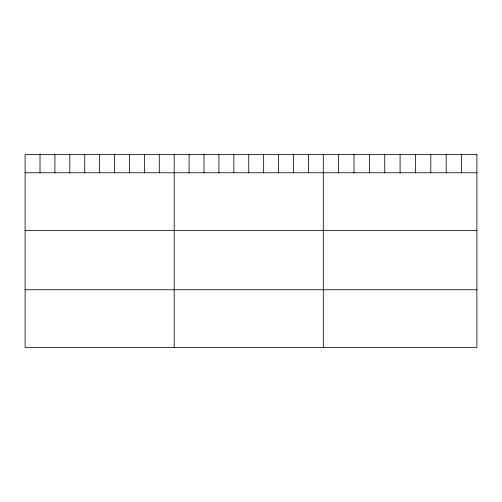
<?xml version="1.0" encoding="UTF-8"?>
<svg xmlns="http://www.w3.org/2000/svg" width="502" height="502" viewBox="0 0 502 502"><rect width="100%" height="100%" fill="white"/><g stroke="black" fill="none" stroke-linecap="round" stroke-linejoin="round"><path stroke-width="0.75" d="M25.1 172.77L476.9 172.77M25.1 230.393L476.9 230.393M25.1 289.761L476.9 289.761M461.539 154.616L461.539 172.77M446.178 154.616L446.178 172.77M430.816 154.616L430.816 172.77M415.455 154.616L415.455 172.77M400.094 154.616L400.094 172.77M384.733 154.616L384.733 172.77M369.372 154.616L369.372 172.77M354.01 154.616L354.01 172.77M338.649 154.616L338.649 172.77M323.288 154.616L323.288 347.384M308.379 154.616L308.379 172.77M293.469 154.616L293.469 172.77M278.56 154.616L278.56 172.77M263.65 154.616L263.65 172.77M248.741 154.616L248.741 172.77M233.832 154.616L233.832 172.77M218.922 154.616L218.922 172.77M204.013 154.616L204.013 172.77M189.103 154.616L189.103 172.77M174.194 154.616L174.194 347.384M159.285 154.616L159.285 172.77M144.375 154.616L144.375 172.77M129.466 154.616L129.466 172.77M114.556 154.616L114.556 172.77M99.647 154.616L99.647 172.77M84.738 154.616L84.738 172.77M69.828 154.616L69.828 172.77M54.919 154.616L54.919 172.77M40.009 154.616L40.009 172.77M476.9 154.616L25.1 154.616L25.1 347.384L476.9 347.384L476.9 154.616"/></g></svg>
